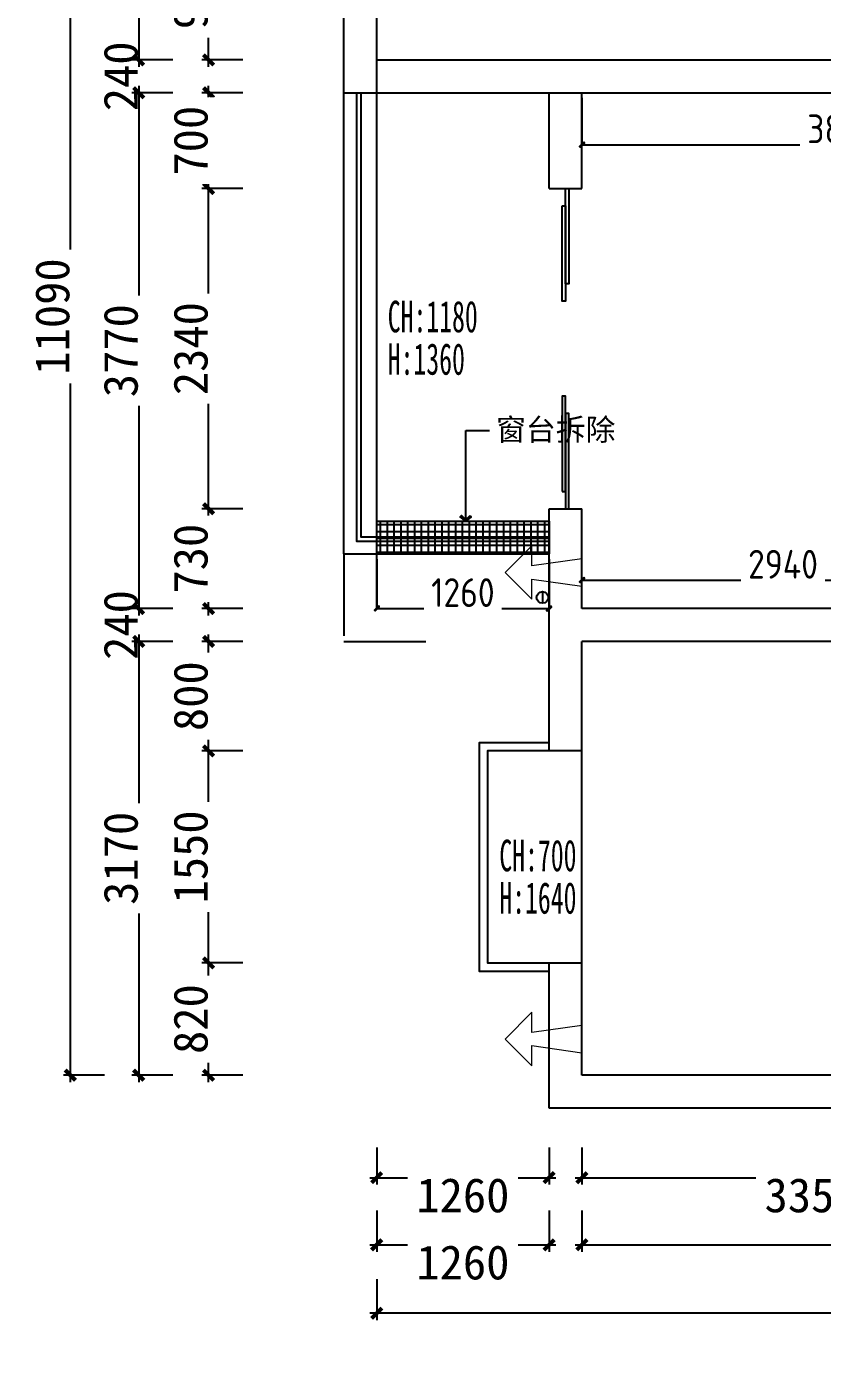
# Model space of a CAD drawing. Extents: x -74236 to 286982, y -14633 to 132816.
# Drawn here: x 65662 to 71480, y 101633 to 111352 of the extents above; entities that cross this region are included whole.
import ezdxf

# ---------------------------------------------------------------- set-up
doc = ezdxf.new("R2010")
doc.units = 0
doc.header["$LTSCALE"] = 10
doc.header["$MEASUREMENT"] = 0
doc.header["$PDSIZE"] = 5
doc.linetypes.add('ACAD_ISO03W100', pattern=[30, 12, -18])
for name, color, linetype in [('0内标注', 250, 'Continuous'), ('2改建拆', 1, 'Continuous'), ('图框', 4, 'Continuous')]:
    doc.layers.add(name, color=color, linetype=linetype)
doc.styles.get("Standard").update_dxf_attribs({"font": 'gbenor.shx', "bigfont": 'gbcbig.shx'})
doc.styles.add('仿宋', font='', dxfattribs={"width": 0.6, "height": 240})
doc.styles.add('宋体', font='')
doc.styles.get('仿宋').set_extended_font_data('SimSun')
doc.styles.get('宋体').set_extended_font_data('SimSun')
doc.dimstyles.new('1-50 顶面', dxfattribs={"dimscale": 50, "dimtxt": 2.8, "dimasz": 1.5, "dimexe": 1, "dimexo": 1, "dimgap": 0.1, "dimtad": 1, "dimdec": 0, "dimzin": 0, "dimdsep": 46, "dimtxsty": '宋体', "dimblk": 'ARCHTICK', "dimcen": 0, "dimdle": 1, "dimclrd": 8, "dimclre": 8, "dimclrt": 43, "dimadec": 0, "dimazin": 0, "dimtfac": 1, "dimtdec": 0, "dimtix": 1, "dimtmove": 1, "dimatfit": 0, "dimldrblk": 'BOXFILLED', "dimfxl": 5, "dimfxlon": 1, "dimtfill": 1, "dimtolj": 1, "dimtzin": 0, "dimlwd": -1, "dimlwe": -1, "dimarcsym": 1})
doc.dimstyles.new('wl20', dxfattribs={"dimscale": 60, "dimtxt": 1.8, "dimasz": 0.03, "dimexe": 0, "dimexo": 0.625, "dimgap": 0.2, "dimtad": 1, "dimdec": 0, "dimrnd": 0.05, "dimdsep": 46, "dimtxsty": 'Standard', "dimblk": 'BZ', "dimcen": 0.06, "dimclrd": 127, "dimclre": 127, "dimclrt": 1, "dimadec": 0, "dimazin": 0, "dimtfac": 1, "dimtdec": 0, "dimtix": 1, "dimtmove": 2, "dimatfit": 3, "dimldrblk": 'jt', "dimfxl": 1, "dimtvp": 1, "dimtfill": 1, "dimtolj": 1, "dimtzin": 0, "dimarcsym": 0})

# ---------------------------------------------------------------- blocks, each defined once
blk = doc.blocks.new('_ArchTick')
at = {"color": 0, "linetype": 'ByBlock', "const_width": 0.4}
blk.add_lwpolyline([(-0.5, -0.5), (0.5, 0.5)], dxfattribs=at)
blk = doc.blocks.new('*D250')
at = {"color": 8, "transparency": 16777216}
for p, q in [((67242.8, 104508), (66942.8, 104508)), ((66992.8, 103638), (66992.8, 104558)), ((67242.8, 103688), (66942.8, 103688))]:
    blk.add_line(p, q, dxfattribs=at)
at = {"layer": 'Defpoints', "color": 0, "transparency": 16777216}
for p in [(66992.8, 104508), (67336.9, 104508), (67336.9, 103688)]:
    blk.add_point(p, dxfattribs=at)
at = {"color": 8, "transparency": 16777216, "xscale": 75, "yscale": 75, "zscale": 75}
for p, rotation in [((66992.8, 104508), 90), ((66992.8, 103688), 270)]:
    blk.add_blockref('_ArchTick', p, dxfattribs=dict(at, rotation=rotation))
at = {"color": 43, "transparency": 16777216, "insert": (66862.8, 104098), "char_height": 250, "attachment_point": 5, "rotation": 90, "style": '宋体', "bg_fill": 3, "box_fill_scale": 1.25, "bg_fill_color": 256, "bg_fill_true_color": 13158600, "bg_fill_transparency": 0}
blk.add_mtext('\\A1;820', dxfattribs=at)
blk = doc.blocks.new('_BoxFilled')
at = {"color": 0, "linetype": 'ByBlock', "lineweight": -2}
blk.add_line((-0.5, 0), (-1, 0), dxfattribs=at)
at = {"color": 0, "linetype": 'ByBlock'}
blk.add_solid([(-0.5, 0.5), (0.5, 0.5), (-0.5, -0.5), (0.5, -0.5)], dxfattribs=at)
blk = doc.blocks.new('*D251')
at = {"color": 8, "transparency": 16777216}
for p, q in [((67242.8, 106058), (66942.8, 106058)), ((66992.8, 104458), (66992.8, 106108)), ((67242.8, 104508), (66942.8, 104508))]:
    blk.add_line(p, q, dxfattribs=at)
at = {"layer": 'Defpoints', "color": 0, "transparency": 16777216}
for p in [(66992.8, 106058), (67336.9, 106058), (67336.9, 104508)]:
    blk.add_point(p, dxfattribs=at)
at = {"color": 8, "transparency": 16777216, "xscale": 75, "yscale": 75, "zscale": 75}
for p, rotation in [((66992.8, 106058), 90), ((66992.8, 104508), 270)]:
    blk.add_blockref('_ArchTick', p, dxfattribs=dict(at, rotation=rotation))
at = {"color": 43, "transparency": 16777216, "insert": (66862.8, 105283), "char_height": 250, "attachment_point": 5, "rotation": 90, "style": '宋体', "bg_fill": 3, "box_fill_scale": 1.25, "bg_fill_color": 256, "bg_fill_true_color": 13158600, "bg_fill_transparency": 0}
blk.add_mtext('\\A1;1550', dxfattribs=at)
blk = doc.blocks.new('*D252')
at = {"color": 8, "transparency": 16777216}
for p, q in [((67242.8, 106858), (66942.8, 106858)), ((66992.8, 106008), (66992.8, 106908)), ((67242.8, 106058), (66942.8, 106058))]:
    blk.add_line(p, q, dxfattribs=at)
at = {"layer": 'Defpoints', "color": 0, "transparency": 16777216}
for p in [(66992.8, 106858), (67336.9, 106858), (67336.9, 106058)]:
    blk.add_point(p, dxfattribs=at)
at = {"color": 8, "transparency": 16777216, "xscale": 75, "yscale": 75, "zscale": 75}
for p, rotation in [((66992.8, 106858), 90), ((66992.8, 106058), 270)]:
    blk.add_blockref('_ArchTick', p, dxfattribs=dict(at, rotation=rotation))
at = {"color": 43, "transparency": 16777216, "insert": (66862.8, 106458), "char_height": 250, "attachment_point": 5, "rotation": 90, "style": '宋体', "bg_fill": 3, "box_fill_scale": 1.25, "bg_fill_color": 256, "bg_fill_true_color": 13158600, "bg_fill_transparency": 0}
blk.add_mtext('\\A1;800', dxfattribs=at)
blk = doc.blocks.new('*D253')
at = {"color": 8, "transparency": 16777216}
for p, q in [((66482, 107098), (66482, 107173)), ((66732, 107098), (66432, 107098)), ((66482, 106858), (66482, 107098)), ((66732, 106858), (66432, 106858)), ((66482, 106858), (66482, 106783))]:
    blk.add_line(p, q, dxfattribs=at)
at = {"layer": 'Defpoints', "color": 0, "transparency": 16777216}
for p in [(67336.9, 107098), (67336.9, 106858)]:
    blk.add_point(p, dxfattribs=at)
at = {"color": 8, "transparency": 16777216, "xscale": 75, "yscale": 75, "zscale": 75}
for p, rotation in [((66482, 107098), 270), ((66482, 106858), 90)]:
    blk.add_blockref('_ArchTick', p, dxfattribs=dict(at, rotation=rotation))
at = {"color": 43, "transparency": 16777216, "insert": (66352, 106978), "char_height": 250, "attachment_point": 5, "rotation": 90, "style": '宋体', "bg_fill": 3, "box_fill_scale": 1.25, "bg_fill_color": 256, "bg_fill_true_color": 13158600, "bg_fill_transparency": 0}
blk.add_mtext('\\A1;240', dxfattribs=at)
at = {"layer": 'Defpoints', "color": 0, "transparency": 16777216}
blk.add_point((66482, 107098), dxfattribs=at)
blk = doc.blocks.new('*D254')
at = {"color": 8, "transparency": 16777216}
for p, q in [((67242.8, 107828), (66942.8, 107828)), ((66992.8, 107048), (66992.8, 107878)), ((67242.8, 107098), (66942.8, 107098))]:
    blk.add_line(p, q, dxfattribs=at)
at = {"layer": 'Defpoints', "color": 0, "transparency": 16777216}
for p in [(67336.9, 107828), (67336.9, 107098)]:
    blk.add_point(p, dxfattribs=at)
at = {"color": 8, "transparency": 16777216, "xscale": 75, "yscale": 75, "zscale": 75}
for p, rotation in [((66992.8, 107828), 90), ((66992.8, 107098), 270)]:
    blk.add_blockref('_ArchTick', p, dxfattribs=dict(at, rotation=rotation))
at = {"color": 43, "transparency": 16777216, "insert": (66862.8, 107463), "char_height": 250, "attachment_point": 5, "rotation": 90, "style": '宋体', "bg_fill": 3, "box_fill_scale": 1.25, "bg_fill_color": 256, "bg_fill_true_color": 13158600, "bg_fill_transparency": 0}
blk.add_mtext('\\A1;730', dxfattribs=at)
at = {"layer": 'Defpoints', "color": 0, "transparency": 16777216}
blk.add_point((66992.8, 107828), dxfattribs=at)
blk = doc.blocks.new('*D255')
at = {"color": 8, "transparency": 16777216}
for p, q in [((66992.8, 107778), (66992.8, 110218)), ((67242.8, 110168), (66942.8, 110168)), ((67242.8, 107828), (66942.8, 107828))]:
    blk.add_line(p, q, dxfattribs=at)
at = {"layer": 'Defpoints', "color": 0, "transparency": 16777216}
for p in [(66992.8, 110168), (67336.9, 110168), (67336.9, 107828)]:
    blk.add_point(p, dxfattribs=at)
at = {"color": 8, "transparency": 16777216, "xscale": 75, "yscale": 75, "zscale": 75}
for p, rotation in [((66992.8, 110168), 90), ((66992.8, 107828), 270)]:
    blk.add_blockref('_ArchTick', p, dxfattribs=dict(at, rotation=rotation))
at = {"color": 43, "transparency": 16777216, "insert": (66862.8, 108998), "char_height": 250, "attachment_point": 5, "rotation": 90, "style": '宋体', "bg_fill": 3, "box_fill_scale": 1.25, "bg_fill_color": 256, "bg_fill_true_color": 13158600, "bg_fill_transparency": 0}
blk.add_mtext('\\A1;2340', dxfattribs=at)
blk = doc.blocks.new('*D256')
at = {"color": 8, "transparency": 16777216}
for p, q in [((66992.8, 110118), (66992.8, 110918)), ((67242.8, 110868), (66942.8, 110868)), ((67242.8, 110168), (66942.8, 110168))]:
    blk.add_line(p, q, dxfattribs=at)
at = {"layer": 'Defpoints', "color": 0, "transparency": 16777216}
for p in [(67336.9, 110868), (67336.9, 110168)]:
    blk.add_point(p, dxfattribs=at)
at = {"color": 8, "transparency": 16777216, "xscale": 75, "yscale": 75, "zscale": 75}
for p, rotation in [((66992.8, 110868), 90), ((66992.8, 110168), 270)]:
    blk.add_blockref('_ArchTick', p, dxfattribs=dict(at, rotation=rotation))
at = {"color": 43, "transparency": 16777216, "insert": (66862.8, 110518), "char_height": 250, "attachment_point": 5, "rotation": 90, "style": '宋体', "bg_fill": 3, "box_fill_scale": 1.25, "bg_fill_color": 256, "bg_fill_true_color": 13158600, "bg_fill_transparency": 0}
blk.add_mtext('\\A1;700', dxfattribs=at)
at = {"layer": 'Defpoints', "color": 0, "transparency": 16777216}
blk.add_point((66992.8, 110868), dxfattribs=at)
blk = doc.blocks.new('*D257')
at = {"color": 8, "transparency": 16777216}
for p, q in [((66732, 111108), (66432, 111108)), ((66482, 111108), (66482, 111183)), ((66482, 110868), (66482, 111108)), ((66732, 110868), (66432, 110868)), ((66482, 110868), (66482, 110793))]:
    blk.add_line(p, q, dxfattribs=at)
at = {"layer": 'Defpoints', "color": 0, "transparency": 16777216}
for p in [(67336.9, 111108), (67336.9, 110868)]:
    blk.add_point(p, dxfattribs=at)
at = {"color": 8, "transparency": 16777216, "xscale": 75, "yscale": 75, "zscale": 75}
for p, rotation in [((66482, 111108), 270), ((66482, 110868), 90)]:
    blk.add_blockref('_ArchTick', p, dxfattribs=dict(at, rotation=rotation))
at = {"color": 43, "transparency": 16777216, "insert": (66352, 110988), "char_height": 250, "attachment_point": 5, "rotation": 90, "style": '宋体', "bg_fill": 3, "box_fill_scale": 1.25, "bg_fill_color": 256, "bg_fill_true_color": 13158600, "bg_fill_transparency": 0}
blk.add_mtext('\\A1;240', dxfattribs=at)
at = {"layer": 'Defpoints', "color": 0, "transparency": 16777216}
blk.add_point((66482, 111108), dxfattribs=at)
blk = doc.blocks.new('*D258')
at = {"color": 8, "transparency": 16777216}
for p, q in [((67242.8, 112068), (66942.8, 112068)), ((66992.8, 111058), (66992.8, 112118)), ((67242.8, 111108), (66942.8, 111108))]:
    blk.add_line(p, q, dxfattribs=at)
at = {"layer": 'Defpoints', "color": 0, "transparency": 16777216}
for p in [(66992.8, 112068), (67336.9, 112068), (67336.9, 111108)]:
    blk.add_point(p, dxfattribs=at)
at = {"color": 8, "transparency": 16777216, "xscale": 75, "yscale": 75, "zscale": 75}
for p, rotation in [((66992.8, 112068), 90), ((66992.8, 111108), 270)]:
    blk.add_blockref('_ArchTick', p, dxfattribs=dict(at, rotation=rotation))
at = {"color": 43, "transparency": 16777216, "insert": (66862.8, 111588), "char_height": 250, "attachment_point": 5, "rotation": 90, "style": '宋体', "bg_fill": 3, "box_fill_scale": 1.25, "bg_fill_color": 256, "bg_fill_true_color": 13158600, "bg_fill_transparency": 0}
blk.add_mtext('\\A1;960', dxfattribs=at)
blk = doc.blocks.new('*D280')
at = {"color": 8, "transparency": 16777216}
for p, q in [((69722, 103158.2), (69722, 102888.9)), ((73072, 103108.2), (73072, 102888.9)), ((69672, 102938.9), (73122, 102938.9))]:
    blk.add_line(p, q, dxfattribs=at)
at = {"layer": 'Defpoints', "color": 0, "transparency": 16777216}
for p in [(69722, 103208.2), (73072, 103158.2), (73072, 102938.9)]:
    blk.add_point(p, dxfattribs=at)
at = {"color": 8, "transparency": 16777216, "xscale": 75, "yscale": 75, "zscale": 75, "rotation": 180}
blk.add_blockref('_ArchTick', (69722, 102938.9), dxfattribs=at)
at = {"color": 8, "transparency": 16777216, "xscale": 75, "yscale": 75, "zscale": 75}
blk.add_blockref('_ArchTick', (73072, 102938.9), dxfattribs=at)
at = {"color": 43, "transparency": 16777216, "insert": (71397, 102808.9), "char_height": 250, "attachment_point": 5, "style": '宋体', "bg_fill": 3, "box_fill_scale": 1.25, "bg_fill_color": 256, "bg_fill_true_color": 13158600, "bg_fill_transparency": 0}
blk.add_mtext('\\A1;3350', dxfattribs=at)
blk = doc.blocks.new('*D286')
at = {"color": 8, "transparency": 16777216}
for p, q in [((68222, 103158.2), (68222, 102888.9)), ((69482, 103158.2), (69482, 102888.9)), ((68172, 102938.9), (69532, 102938.9))]:
    blk.add_line(p, q, dxfattribs=at)
at = {"layer": 'Defpoints', "color": 0, "transparency": 16777216}
for p in [(68222, 103208.2), (69482, 103208.2), (69482, 102938.9)]:
    blk.add_point(p, dxfattribs=at)
at = {"color": 8, "transparency": 16777216, "xscale": 75, "yscale": 75, "zscale": 75, "rotation": 180}
blk.add_blockref('_ArchTick', (68222, 102938.9), dxfattribs=at)
at = {"color": 8, "transparency": 16777216, "xscale": 75, "yscale": 75, "zscale": 75}
blk.add_blockref('_ArchTick', (69482, 102938.9), dxfattribs=at)
at = {"color": 43, "transparency": 16777216, "insert": (68852, 102808.9), "char_height": 250, "attachment_point": 5, "style": '宋体', "bg_fill": 3, "box_fill_scale": 1.25, "bg_fill_color": 256, "bg_fill_true_color": 13158600, "bg_fill_transparency": 0}
blk.add_mtext('\\A1;1260', dxfattribs=at)
blk = doc.blocks.new('*D288')
at = {"color": 8, "transparency": 16777216}
for p, q in [((66482, 114828), (66482, 111058)), ((66732, 114778), (66432, 114778)), ((66732, 111108), (66432, 111108))]:
    blk.add_line(p, q, dxfattribs=at)
at = {"layer": 'Defpoints', "color": 0, "transparency": 16777216}
for p in [(67336.9, 114778), (66482, 111108), (67336.9, 111108)]:
    blk.add_point(p, dxfattribs=at)
at = {"color": 8, "transparency": 16777216, "xscale": 75, "yscale": 75, "zscale": 75}
for p, rotation in [((66482, 114778), 90), ((66482, 111108), 270)]:
    blk.add_blockref('_ArchTick', p, dxfattribs=dict(at, rotation=rotation))
at = {"color": 43, "transparency": 16777216, "insert": (66352, 112943), "char_height": 250, "attachment_point": 5, "rotation": 90, "style": '宋体', "bg_fill": 3, "box_fill_scale": 1.25, "bg_fill_color": 256, "bg_fill_true_color": 13158600, "bg_fill_transparency": 0}
blk.add_mtext('\\A1;3670', dxfattribs=at)
blk = doc.blocks.new('*D289')
at = {"color": 8, "transparency": 16777216}
for p, q in [((66482, 110918), (66482, 107048)), ((66732, 110868), (66432, 110868)), ((66732, 107098), (66432, 107098))]:
    blk.add_line(p, q, dxfattribs=at)
at = {"layer": 'Defpoints', "color": 0, "transparency": 16777216}
for p in [(67336.9, 110868), (66482, 107098), (67336.9, 107098)]:
    blk.add_point(p, dxfattribs=at)
at = {"color": 8, "transparency": 16777216, "xscale": 75, "yscale": 75, "zscale": 75}
for p, rotation in [((66482, 110868), 90), ((66482, 107098), 270)]:
    blk.add_blockref('_ArchTick', p, dxfattribs=dict(at, rotation=rotation))
at = {"color": 43, "transparency": 16777216, "insert": (66352, 108983), "char_height": 250, "attachment_point": 5, "rotation": 90, "style": '宋体', "bg_fill": 3, "box_fill_scale": 1.25, "bg_fill_color": 256, "bg_fill_true_color": 13158600, "bg_fill_transparency": 0}
blk.add_mtext('\\A1;3770', dxfattribs=at)
blk = doc.blocks.new('*D290')
at = {"color": 8, "transparency": 16777216}
for p, q in [((66732, 106858), (66432, 106858)), ((66482, 106908), (66482, 103638)), ((66732, 103688), (66432, 103688))]:
    blk.add_line(p, q, dxfattribs=at)
at = {"layer": 'Defpoints', "color": 0, "transparency": 16777216}
for p in [(67336.9, 106858), (66482, 103688), (67336.9, 103688)]:
    blk.add_point(p, dxfattribs=at)
at = {"color": 8, "transparency": 16777216, "xscale": 75, "yscale": 75, "zscale": 75}
for p, rotation in [((66482, 106858), 90), ((66482, 103688), 270)]:
    blk.add_blockref('_ArchTick', p, dxfattribs=dict(at, rotation=rotation))
at = {"color": 43, "transparency": 16777216, "insert": (66352, 105273), "char_height": 250, "attachment_point": 5, "rotation": 90, "style": '宋体', "bg_fill": 3, "box_fill_scale": 1.25, "bg_fill_color": 256, "bg_fill_true_color": 13158600, "bg_fill_transparency": 0}
blk.add_mtext('\\A1;3170', dxfattribs=at)
blk = doc.blocks.new('*D291')
at = {"color": 8, "transparency": 16777216}
for p, q in [((65982, 114828), (65982, 103638)), ((66232, 114778), (65932, 114778)), ((66232, 103688), (65932, 103688))]:
    blk.add_line(p, q, dxfattribs=at)
at = {"layer": 'Defpoints', "color": 0, "transparency": 16777216}
for p in [(67336.9, 114778), (65982, 103688), (67336.9, 103688)]:
    blk.add_point(p, dxfattribs=at)
at = {"color": 8, "transparency": 16777216, "xscale": 75, "yscale": 75, "zscale": 75}
for p, rotation in [((65982, 114778), 90), ((65982, 103688), 270)]:
    blk.add_blockref('_ArchTick', p, dxfattribs=dict(at, rotation=rotation))
at = {"color": 43, "transparency": 16777216, "insert": (65852, 109233), "char_height": 250, "attachment_point": 5, "rotation": 90, "style": '宋体', "bg_fill": 3, "box_fill_scale": 1.25, "bg_fill_color": 256, "bg_fill_true_color": 13158600, "bg_fill_transparency": 0}
blk.add_mtext('\\A1;11090', dxfattribs=at)
blk = doc.blocks.new('*D292')
at = {"color": 8, "transparency": 16777216}
for p, q in [((68222, 102698), (68222, 102398)), ((69482, 102698), (69482, 102398)), ((68172, 102448), (69532, 102448))]:
    blk.add_line(p, q, dxfattribs=at)
at = {"layer": 'Defpoints', "color": 0, "transparency": 16777216}
for p in [(68222, 103208.2), (69482, 103208.2), (69482, 102448)]:
    blk.add_point(p, dxfattribs=at)
at = {"color": 8, "transparency": 16777216, "xscale": 75, "yscale": 75, "zscale": 75, "rotation": 180}
blk.add_blockref('_ArchTick', (68222, 102448), dxfattribs=at)
at = {"color": 8, "transparency": 16777216, "xscale": 75, "yscale": 75, "zscale": 75}
blk.add_blockref('_ArchTick', (69482, 102448), dxfattribs=at)
at = {"color": 43, "transparency": 16777216, "insert": (68852, 102318), "char_height": 250, "attachment_point": 5, "style": '宋体', "bg_fill": 3, "box_fill_scale": 1.25, "bg_fill_color": 256, "bg_fill_true_color": 13158600, "bg_fill_transparency": 0}
blk.add_mtext('\\A1;1260', dxfattribs=at)
blk = doc.blocks.new('*D293')
at = {"color": 8, "transparency": 16777216}
for p, q in [((69722, 102698), (69722, 102398)), ((75282, 102698), (75282, 102398)), ((69672, 102448), (75332, 102448))]:
    blk.add_line(p, q, dxfattribs=at)
at = {"layer": 'Defpoints', "color": 0, "transparency": 16777216}
for p in [(69722, 103321.6), (75282, 103208.2), (75282, 102448)]:
    blk.add_point(p, dxfattribs=at)
at = {"color": 8, "transparency": 16777216, "xscale": 75, "yscale": 75, "zscale": 75, "rotation": 180}
blk.add_blockref('_ArchTick', (69722, 102448), dxfattribs=at)
at = {"color": 8, "transparency": 16777216, "xscale": 75, "yscale": 75, "zscale": 75}
blk.add_blockref('_ArchTick', (75282, 102448), dxfattribs=at)
at = {"color": 43, "transparency": 16777216, "insert": (72502, 102318), "char_height": 250, "attachment_point": 5, "style": '宋体', "bg_fill": 3, "box_fill_scale": 1.25, "bg_fill_color": 256, "bg_fill_true_color": 13158600, "bg_fill_transparency": 0}
blk.add_mtext('\\A1;5560', dxfattribs=at)
blk = doc.blocks.new('*D295')
at = {"color": 8, "transparency": 16777216}
for p, q in [((68222, 102198), (68222, 101898)), ((79952, 102198), (79952, 101898)), ((80002, 101948), (68172, 101948))]:
    blk.add_line(p, q, dxfattribs=at)
at = {"layer": 'Defpoints', "color": 0, "transparency": 16777216}
for p in [(68222, 103208.2), (79952, 103208.2), (68222, 101948)]:
    blk.add_point(p, dxfattribs=at)
at = {"color": 8, "transparency": 16777216, "xscale": 75, "yscale": 75, "zscale": 75, "rotation": 180}
blk.add_blockref('_ArchTick', (68222, 101948), dxfattribs=at)
at = {"color": 8, "transparency": 16777216, "xscale": 75, "yscale": 75, "zscale": 75}
blk.add_blockref('_ArchTick', (79952, 101948), dxfattribs=at)
at = {"color": 43, "transparency": 16777216, "insert": (74087, 101818), "char_height": 250, "attachment_point": 5, "style": '宋体', "bg_fill": 3, "box_fill_scale": 1.25, "bg_fill_color": 256, "bg_fill_true_color": 13158600, "bg_fill_transparency": 0}
blk.add_mtext('\\A1;11730', dxfattribs=at)
blk = doc.blocks.new('BZ')
at = {"layer": '图框', "linetype": 'Continuous'}
blk.add_hatch(color=2, dxfattribs=at).paths.add_polyline_path([(9.6, 6.5), (6.6, 9.4), (-10.5, -7.5), (-7.4, -10.7)])
blk.add_lwpolyline([(-7.4, -10.7), (9.6, 6.5), (6.6, 9.4), (-10.5, -7.5), (-7.4, -10.7)], dxfattribs=at)
blk = doc.blocks.new('jt')
at = {"layer": '图框', "linetype": 'Continuous'}
blk.add_hatch(color=2, dxfattribs=at).paths.add_polyline_path([(-22, 17.7), (-16.7, 22.2), (0, 0), (-16.7, -22), (-22, -17.6), (-5.7, 0)])
blk.add_lwpolyline([(-22, 17.7), (-16.7, 22.2), (0, 0), (-16.7, -22), (-22, -17.6), (-5.7, 0), (-22, 17.7)], dxfattribs=at)
blk = doc.blocks.new('*D429')
at = {"layer": '2改建拆', "color": 127, "lineweight": -2, "transparency": 16777216}
for p, q in [((68222, 107460.5), (68222, 107098)), ((69482, 107460.5), (69482, 107098)), ((68223.8, 107098), (69480.2, 107098))]:
    blk.add_line(p, q, dxfattribs=at)
at = {"layer": 'Defpoints', "color": 0, "transparency": 16777216}
for p in [(68222, 107498), (69482, 107498), (69482, 107098)]:
    blk.add_point(p, dxfattribs=at)
at = {"layer": '2改建拆', "color": 127, "lineweight": -2, "transparency": 16777216, "xscale": 1.8, "yscale": 1.8, "zscale": 1.8, "rotation": 180}
blk.add_blockref('BZ', (68222, 107098), dxfattribs=at)
at = {"layer": '2改建拆', "color": 127, "lineweight": -2, "transparency": 16777216, "xscale": 1.8, "yscale": 1.8, "zscale": 1.8}
blk.add_blockref('BZ', (69482, 107098), dxfattribs=at)
at = {"layer": '2改建拆', "color": 1, "transparency": 16777216, "insert": (68852, 107215), "char_height": 210, "attachment_point": 5, "bg_fill": 3, "box_fill_scale": 1.25, "bg_fill_color": 256, "bg_fill_true_color": 13158600, "bg_fill_transparency": 0}
blk.add_mtext('\\A1;1260', dxfattribs=at)
blk = doc.blocks.new('*D430')
at = {"layer": '2改建拆', "color": 127, "lineweight": -2, "transparency": 16777216}
for p, q in [((69722, 107135.5), (69722, 107305.2)), ((69723.8, 107305.2), (72660.2, 107305.2)), ((72662, 107135.5), (72662, 107305.2))]:
    blk.add_line(p, q, dxfattribs=at)
at = {"layer": 'Defpoints', "color": 0, "transparency": 16777216}
for p in [(72662, 107305.2), (69722, 107098), (72662, 107098)]:
    blk.add_point(p, dxfattribs=at)
at = {"layer": '2改建拆', "color": 127, "lineweight": -2, "transparency": 16777216, "xscale": 1.8, "yscale": 1.8, "zscale": 1.8, "rotation": 180}
blk.add_blockref('BZ', (69722, 107305.2), dxfattribs=at)
at = {"layer": '2改建拆', "color": 127, "lineweight": -2, "transparency": 16777216, "xscale": 1.8, "yscale": 1.8, "zscale": 1.8}
blk.add_blockref('BZ', (72662, 107305.2), dxfattribs=at)
at = {"layer": '2改建拆', "color": 1, "transparency": 16777216, "insert": (71192, 107422.2), "char_height": 210, "attachment_point": 5, "bg_fill": 3, "box_fill_scale": 1.25, "bg_fill_color": 256, "bg_fill_true_color": 13158600, "bg_fill_transparency": 0}
blk.add_mtext('\\A1;2940', dxfattribs=at)
blk = doc.blocks.new('*D608')
at = {"layer": '2改建拆', "color": 127, "lineweight": -2, "transparency": 16777216}
for p, q in [((69722, 110830.5), (69722, 110487.5)), ((73522, 110830.5), (73522, 110487.5)), ((69723.8, 110487.5), (73520.2, 110487.5))]:
    blk.add_line(p, q, dxfattribs=at)
at = {"layer": 'Defpoints', "color": 0, "transparency": 16777216}
for p in [(69722, 110868), (73522, 110868), (73522, 110487.5)]:
    blk.add_point(p, dxfattribs=at)
at = {"layer": '2改建拆', "color": 127, "lineweight": -2, "transparency": 16777216, "xscale": 1.8, "yscale": 1.8, "zscale": 1.8, "rotation": 180}
blk.add_blockref('BZ', (69722, 110487.5), dxfattribs=at)
at = {"layer": '2改建拆', "color": 127, "lineweight": -2, "transparency": 16777216, "xscale": 1.8, "yscale": 1.8, "zscale": 1.8}
blk.add_blockref('BZ', (73522, 110487.5), dxfattribs=at)
at = {"layer": '2改建拆', "color": 1, "transparency": 16777216, "insert": (71622, 110604.5), "char_height": 210, "attachment_point": 5, "bg_fill": 3, "box_fill_scale": 1.25, "bg_fill_color": 256, "bg_fill_true_color": 13158600, "bg_fill_transparency": 0}
blk.add_mtext('\\A1;3800', dxfattribs=at)

msp = doc.modelspace()

# ---------------------------------------------------------------- hatches: boundary and pattern name
at = {"layer": '2改建拆'}
h = msp.add_hatch(dxfattribs=at)
h.set_pattern_fill('_USER', color=253, scale=50, double=1, pattern_type=0)
h.set_pattern_definition([(0, (0, 24511.735), (0, 50), []), (90, (0, 24511.735), (-50, 3e-15), [])])
h.paths.add_polyline_path([(68222, 107738), (69482, 107738), (69482, 107498), (68222, 107498)])

# ---------------------------------------------------------------- linework, layer by layer
at = {"color": 255}
for p, q in [((68222, 107738), (68222, 114778)), ((67982, 107498), (67982, 112068)), ((68222, 111108), (73782, 111108)), ((67982, 110868), (74022, 110868)), ((69482, 110168), (69482, 110868)), ((69722, 110168), (69722, 110868)), ((69482, 110168), (69722, 110168)), ((69482, 106858), (69482, 107828)), ((69482, 107828), (69722, 107828)), ((69722, 107098), (69722, 107828)), ((68222, 107738), (69482, 107738)), ((67982, 107498), (69482, 107498)), ((69433.8, 107222), (69433.5, 107136.7)), ((74012, 107098), (69722, 107098)), ((69482, 106058), (69482, 106858)), ((69722, 103688), (69722, 106858)), ((73772, 106858), (69722, 106858)), ((69482, 103448), (69482, 104508)), ((73072, 103688), (69722, 103688)), ((73312, 103448), (69482, 103448))]:
    msp.add_line(p, q, dxfattribs=at)
at = {"color": 144, "linetype": 'ACAD_ISO03W100', "ltscale": 5}
for p, q in [((67982, 107498), (67982, 106858)), ((68222, 107098), (68222, 107498)), ((68222, 107098), (69482, 107098)), ((67982, 106858), (69482, 106858))]:
    msp.add_line(p, q, dxfattribs=at)
at = {"color": 144}
for points in [[(68074.9, 110868), (68074.9, 107591.7), (69482, 107591.7)], [(68104.9, 110868), (68104.9, 107621.7), (69482, 107621.7)], [(69482, 106118), (68972, 106118), (68972, 104448), (69482, 104448)], [(69722, 106058), (69032, 106058), (69032, 104508), (69722, 104508)]]:
    msp.add_lwpolyline(points, dxfattribs=at)
at = {"color": 1}
for points in [[(69602, 110168), (69625.6, 110168), (69625.6, 109471.3), (69602, 109471.3)], [(69578.5, 110042.1), (69602, 110042.1), (69602, 109345.4), (69578.5, 109345.4)], [(69578.5, 107953.9), (69602, 107953.9), (69602, 108650.7), (69578.5, 108650.7)], [(69602, 107828), (69625.6, 107828), (69625.6, 108524.8), (69602, 108524.8)]]:
    msp.add_lwpolyline(points, close=True, dxfattribs=at)
at = {"color": 251, "lineweight": 5}
for points in [[(69722, 107462.1), (69356.8, 107410.1), (69356.8, 107558), (69160.6, 107362.1), (69356.8, 107166.1), (69356.8, 107314.1), (69722, 107262)], [(69722, 104052.1), (69356.8, 104000.1), (69356.8, 104148), (69160.6, 103952.1), (69356.8, 103756.1), (69356.8, 103904.1), (69722, 103852)]]:
    msp.add_lwpolyline(points, dxfattribs=at)
at = {"color": 255}
msp.add_circle((69433.6, 107179.3), 42.6, dxfattribs=at)
at = {"layer": '2改建拆', "color": 255}
msp.add_lwpolyline([(68222, 107738), (69482, 107738), (69482, 107498), (68222, 107498)], close=True, dxfattribs=at)

# ---------------------------------------------------------------- texts
at = {"layer": '0内标注', "color": 251, "style": '仿宋', "width": 0.6}
for s, p in [('CH:1180', (68302.5, 109117.4)), ('H:1360', (68302.5, 108807.2)), ('CH:700', (69118.2, 105178.5)), ('H:1640', (69118.2, 104868.3))]:
    msp.add_text(s, height=230.4, dxfattribs=at).set_placement(p)
at = {"layer": '2改建拆', "color": 0, "insert": (69094.4, 108308.7), "char_height": 160, "width": 1966.306, "attachment_point": 7}
msp.add_mtext('{\\fSimSun|b0|i0|c134|p2;\\C2;窗台拆除}', dxfattribs=at)

# ---------------------------------------------------------------- dimensions: what is measured, and where the dimension line sits
at = {"color": 255}
dim = msp.add_linear_dim(base=(66992.8, 104508), p1=(67336.9, 103688), p2=(67336.9, 104508), angle=270, dimstyle='1-50 顶面', override={"dimtxt": 5, "dimtad": 2}, dxfattribs=at)
dim.commit()
dim.dimension.update_dxf_attribs({"geometry": '*D250', "text_midpoint": (66862.8, 104098)})
for base, p1, p2, picture, middle in [((69482, 102938.9), (68222, 103208.2), (69482, 103208.2), '*D286', (68852, 102808.9)), ((73072, 102938.9), (69722, 103208.2), (73072, 103158.2), '*D280', (71397, 102808.9))]:
    dim = msp.add_linear_dim(base=base, p1=p1, p2=p2, dimstyle='1-50 顶面', override={"dimtxt": 5, "dimtad": 2}, dxfattribs=at)
    dim.commit()
    dim.dimension.update_dxf_attribs({"geometry": picture, "text_midpoint": middle})

# ---------------------------------------------------------------- leaders
at = {"layer": '2改建拆', "color": 255}
msp.add_leader([(68872.2, 107738), (68872.2, 108400.9), (69045.8, 108400.9)], dimstyle='wl20', override={"dimtxt": 4, "dimgap": 0.2, "dimtad": 0, "dimfxl": 300, "dimfxlon": 1, "dimarcsym": 1}, dxfattribs=at)

# ---------------------------------------------------------------- next in the draw order: dimensions: what is measured, and where the dimension line sits
at = {"color": 255}
dim = msp.add_linear_dim(base=(66992.8, 106058), p1=(67336.9, 104508), p2=(67336.9, 106058), angle=270, dimstyle='1-50 顶面', override={"dimtxt": 5, "dimtad": 2}, dxfattribs=at)
dim.commit()
dim.dimension.update_dxf_attribs({"geometry": '*D251', "text_midpoint": (66862.8, 105283)})
for base, p1, p2, picture, middle in [((75282, 102448), (69722, 103321.6), (75282, 103208.2), '*D293', (72502, 102318)), ((69482, 102448), (68222, 103208.2), (69482, 103208.2), '*D292', (68852, 102318))]:
    dim = msp.add_linear_dim(base=base, p1=p1, p2=p2, dimstyle='1-50 顶面', override={"dimtxt": 5, "dimtad": 2}, dxfattribs=at)
    dim.commit()
    dim.dimension.update_dxf_attribs({"geometry": picture, "text_midpoint": middle})
at = {"layer": '2改建拆', "color": 6}
dim = msp.add_linear_dim(base=(73522, 110487.5), p1=(69722, 110868), p2=(73522, 110868), dimstyle='wl20', override={"dimtxt": 3.5, "dimfxl": 300, "dimfxlon": 1, "dimarcsym": 1}, dxfattribs=at)
dim.commit()
dim.dimension.update_dxf_attribs({"geometry": '*D608', "text_midpoint": (71622, 110604.5)})
at = {"layer": '2改建拆', "color": 255}
for base, p1, p2, picture, middle in [((69482, 107098), (68222, 107498), (69482, 107498), '*D429', (68852, 107215)), ((72662, 107305.2), (69722, 107098), (72662, 107098), '*D430', (71192, 107422.2))]:
    dim = msp.add_linear_dim(base=base, p1=p1, p2=p2, dimstyle='wl20', override={"dimtxt": 3.5, "dimfxl": 300, "dimfxlon": 1, "dimarcsym": 1}, dxfattribs=at)
    dim.commit()
    dim.dimension.update_dxf_attribs({"geometry": picture, "text_midpoint": middle})

# ---------------------------------------------------------------- next in the draw order: dimensions: what is measured, and where the dimension line sits
at = {"color": 255}
dim = msp.add_linear_dim(base=(66992.8, 106858), p1=(67336.9, 106058), p2=(67336.9, 106858), angle=270, dimstyle='1-50 顶面', override={"dimtxt": 5, "dimtad": 2}, dxfattribs=at)
dim.commit()
dim.dimension.update_dxf_attribs({"geometry": '*D252', "text_midpoint": (66862.8, 106458)})
dim = msp.add_linear_dim(base=(68222, 101948), p1=(79952, 103208.2), p2=(68222, 103208.2), dimstyle='1-50 顶面', override={"dimtxt": 5, "dimtad": 2}, dxfattribs=at)
dim.commit()
dim.dimension.update_dxf_attribs({"geometry": '*D295', "text_midpoint": (74087, 101818)})

# ---------------------------------------------------------------- next in the draw order: dimensions: what is measured, and where the dimension line sits
dim = msp.add_linear_dim(base=(66482, 107098), p1=(67336.9, 106858), p2=(67336.9, 107098), angle=270, dimstyle='1-50 顶面', override={"dimtxt": 5, "dimtad": 2}, dxfattribs=at)
dim.commit()
dim.dimension.update_dxf_attribs({"geometry": '*D253', "text_midpoint": (66352, 106978)})

# ---------------------------------------------------------------- next in the draw order: dimensions: what is measured, and where the dimension line sits
for base, p1, p2, angle, picture, middle in [((66992.8, 107828), (67336.9, 107098), (67336.9, 107828), 270, '*D254', (66862.8, 107463)), ((66482, 103688), (67336.9, 106858), (67336.9, 103688), 90, '*D290', (66352, 105273))]:
    dim = msp.add_linear_dim(base=base, p1=p1, p2=p2, angle=angle, dimstyle='1-50 顶面', override={"dimtxt": 5, "dimtad": 2}, dxfattribs=at)
    dim.commit()
    dim.dimension.update_dxf_attribs({"geometry": picture, "text_midpoint": middle})

# ---------------------------------------------------------------- next in the draw order: dimensions: what is measured, and where the dimension line sits
dim = msp.add_linear_dim(base=(66992.8, 110168), p1=(67336.9, 107828), p2=(67336.9, 110168), angle=270, dimstyle='1-50 顶面', override={"dimtxt": 5, "dimtad": 2}, dxfattribs=at)
dim.commit()
dim.dimension.update_dxf_attribs({"geometry": '*D255', "text_midpoint": (66862.8, 108998)})

# ---------------------------------------------------------------- next in the draw order: dimensions: what is measured, and where the dimension line sits
dim = msp.add_linear_dim(base=(66992.8, 110868), p1=(67336.9, 110168), p2=(67336.9, 110868), angle=270, dimstyle='1-50 顶面', override={"dimtxt": 5, "dimtad": 2}, dxfattribs=at)
dim.commit()
dim.dimension.update_dxf_attribs({"geometry": '*D256', "text_midpoint": (66862.8, 110518)})

# ---------------------------------------------------------------- next in the draw order: dimensions: what is measured, and where the dimension line sits
dim = msp.add_linear_dim(base=(66482, 111108), p1=(67336.9, 110868), p2=(67336.9, 111108), angle=270, dimstyle='1-50 顶面', override={"dimtxt": 5, "dimtad": 2}, dxfattribs=at)
dim.commit()
dim.dimension.update_dxf_attribs({"geometry": '*D257', "text_midpoint": (66352, 110988)})

# ---------------------------------------------------------------- next in the draw order: dimensions: what is measured, and where the dimension line sits
for base, p1, p2, angle, picture, middle in [((66992.8, 112068), (67336.9, 111108), (67336.9, 112068), 270, '*D258', (66862.8, 111588)), ((66482, 107098), (67336.9, 110868), (67336.9, 107098), 90, '*D289', (66352, 108983))]:
    dim = msp.add_linear_dim(base=base, p1=p1, p2=p2, angle=angle, dimstyle='1-50 顶面', override={"dimtxt": 5, "dimtad": 2}, dxfattribs=at)
    dim.commit()
    dim.dimension.update_dxf_attribs({"geometry": picture, "text_midpoint": middle})

# ---------------------------------------------------------------- next in the draw order: dimensions: what is measured, and where the dimension line sits
dim = msp.add_linear_dim(base=(66482, 111108), p1=(67336.9, 114778), p2=(67336.9, 111108), angle=90, dimstyle='1-50 顶面', override={"dimtxt": 5, "dimtad": 2}, dxfattribs=at)
dim.commit()
dim.dimension.update_dxf_attribs({"geometry": '*D288', "text_midpoint": (66352, 112943)})

# ---------------------------------------------------------------- next in the draw order: dimensions: what is measured, and where the dimension line sits
dim = msp.add_linear_dim(base=(65982, 103688), p1=(67336.9, 114778), p2=(67336.9, 103688), angle=90, dimstyle='1-50 顶面', override={"dimtxt": 5, "dimtad": 2}, dxfattribs=at)
dim.commit()
dim.dimension.update_dxf_attribs({"geometry": '*D291', "text_midpoint": (65852, 109233)})

doc.saveas('drawing.dxf')
